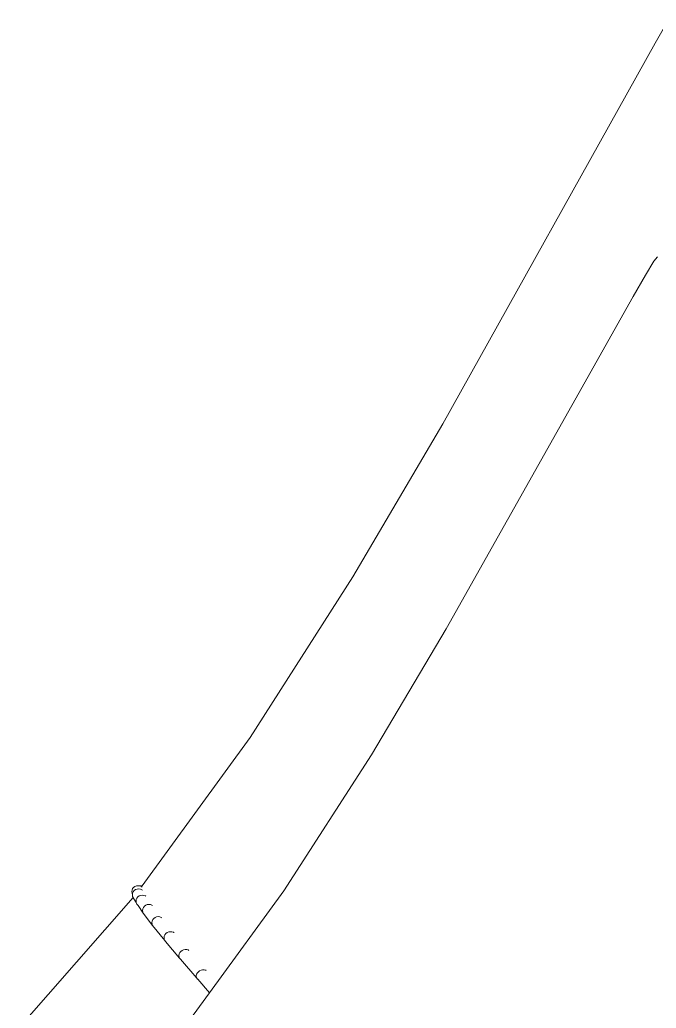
# Model space of a CAD drawing. Header units: millimetres. Extents: x 7998 to 72132, y -12523 to 5591.
# Drawn here: x 64914.07 to 64929.02, y -7700.54 to -7677.3 of the extents above; entities that cross this region are included whole.
import ezdxf

# ---------------------------------------------------------------- set-up
doc = ezdxf.new("R2010")
doc.units = ezdxf.units.MM
doc.layers.add('Xray_Furniture Temporary', color=23, linetype='Continuous', lineweight=15)

msp = doc.modelspace()

# ---------------------------------------------------------------- linework, layer by layer
at = {"layer": 'Xray_Furniture Temporary', "lineweight": 0}
for p, q in [((64928.996, -7677.851), (64929.305, -7677.302)), ((64924.001, -7686.799), (64928.996, -7677.851)), ((64928.963, -7682.979), (64928.765, -7683.303)), ((64929.044, -7682.877), (64928.963, -7682.979)), ((64928.765, -7683.303), (64928.479, -7683.809)), ((64924.085, -7691.624), (64928.479, -7683.809)), ((64924.001, -7686.799), (64921.891, -7690.399)), ((64921.891, -7690.399), (64919.482, -7694.173)), ((64922.331, -7694.585), (64924.085, -7691.624)), ((64919.482, -7694.173), (64916.943, -7697.667)), ((64920.269, -7697.778), (64922.331, -7694.585)), ((64916.705, -7697.764), (64916.7, -7697.801)), ((64916.7, -7697.801), (64916.705, -7697.838)), ((64916.719, -7697.73), (64916.705, -7697.764)), ((64916.705, -7697.838), (64916.708, -7697.844)), ((64916.708, -7697.844), (64916.714, -7697.875)), ((64916.719, -7697.839), (64916.714, -7697.875)), ((64916.714, -7697.875), (64916.719, -7697.912)), ((64916.743, -7697.701), (64916.719, -7697.73)), ((64916.733, -7697.805), (64916.719, -7697.839)), ((64916.757, -7697.776), (64916.733, -7697.805)), ((64916.773, -7697.679), (64916.743, -7697.701)), ((64916.787, -7697.754), (64916.757, -7697.776)), ((64916.809, -7697.665), (64916.773, -7697.679)), ((64916.823, -7697.74), (64916.787, -7697.754)), ((64916.848, -7697.661), (64916.809, -7697.665)), ((64916.862, -7697.736), (64916.823, -7697.74)), ((64916.887, -7697.667), (64916.848, -7697.661)), ((64916.901, -7697.741), (64916.862, -7697.736)), ((64916.905, -7697.661), (64916.887, -7697.667)), ((64916.923, -7697.682), (64916.887, -7697.667)), ((64916.937, -7697.756), (64916.901, -7697.741)), ((64916.943, -7697.667), (64916.905, -7697.661)), ((64916.933, -7697.69), (64916.923, -7697.682)), ((64916.933, -7697.69), (64916.926, -7697.699)), ((64916.943, -7697.667), (64916.933, -7697.69)), ((64916.947, -7697.764), (64916.937, -7697.756)), ((64916.947, -7697.669), (64916.943, -7697.667)), ((64918.525, -7700.18), (64920.269, -7697.778)), ((64914.068, -7700.976), (64916.733, -7697.936)), ((64916.719, -7697.912), (64916.733, -7697.936)), ((64916.733, -7697.936), (64916.735, -7697.947)), ((64916.735, -7697.947), (64916.75, -7697.966)), ((64916.75, -7697.966), (64916.803, -7698.059)), ((64916.803, -7697.986), (64916.798, -7698.022)), ((64916.798, -7698.022), (64916.803, -7698.059)), ((64916.817, -7697.952), (64916.803, -7697.986)), ((64916.803, -7698.059), (64916.818, -7698.093)), ((64916.841, -7697.923), (64916.817, -7697.952)), ((64916.818, -7698.093), (64916.842, -7698.122)), ((64916.872, -7697.901), (64916.841, -7697.923)), ((64916.907, -7697.888), (64916.872, -7697.901)), ((64916.946, -7697.883), (64916.907, -7697.888)), ((64916.984, -7697.888), (64916.946, -7697.883)), ((64917.02, -7697.903), (64916.984, -7697.888)), ((64917.032, -7697.911), (64917.02, -7697.903)), ((64917.06, -7698.106), (64917.025, -7698.12)), ((64917.098, -7698.101), (64917.06, -7698.106)), ((64917.136, -7698.106), (64917.098, -7698.101)), ((64917.172, -7698.119), (64917.136, -7698.106)), ((64916.842, -7698.122), (64916.852, -7698.13)), ((64916.852, -7698.13), (64916.97, -7698.31)), ((64916.956, -7698.205), (64916.95, -7698.241)), ((64916.95, -7698.241), (64916.955, -7698.276)), ((64916.955, -7698.276), (64916.97, -7698.31)), ((64916.971, -7698.171), (64916.956, -7698.205)), ((64916.97, -7698.31), (64917.188, -7698.595)), ((64916.994, -7698.142), (64916.971, -7698.171)), ((64917.025, -7698.12), (64916.994, -7698.142)), ((64917.184, -7698.128), (64917.172, -7698.119)), ((64917.176, -7698.492), (64917.17, -7698.528)), ((64917.17, -7698.528), (64917.175, -7698.563)), ((64917.175, -7698.563), (64917.188, -7698.595)), ((64917.191, -7698.459), (64917.176, -7698.492)), ((64917.215, -7698.431), (64917.191, -7698.459)), ((64917.245, -7698.408), (64917.215, -7698.431)), ((64917.281, -7698.394), (64917.245, -7698.408)), ((64917.318, -7698.388), (64917.281, -7698.394)), ((64917.356, -7698.392), (64917.318, -7698.388)), ((64917.39, -7698.405), (64917.356, -7698.392)), ((64917.404, -7698.414), (64917.39, -7698.405)), ((64917.188, -7698.595), (64917.473, -7698.948)), ((64917.502, -7698.787), (64917.479, -7698.815)), ((64917.533, -7698.764), (64917.502, -7698.787)), ((64917.568, -7698.749), (64917.533, -7698.764)), ((64917.605, -7698.743), (64917.568, -7698.749)), ((64917.641, -7698.745), (64917.605, -7698.743)), ((64917.675, -7698.757), (64917.641, -7698.745)), ((64917.675, -7698.757), (64917.684, -7698.761)), ((64917.689, -7698.767), (64917.684, -7698.761)), ((64917.463, -7698.848), (64917.457, -7698.882)), ((64917.457, -7698.882), (64917.46, -7698.916)), ((64917.46, -7698.916), (64917.473, -7698.948)), ((64917.479, -7698.815), (64917.463, -7698.848)), ((64917.473, -7698.948), (64917.494, -7698.974)), ((64917.82, -7699.363), (64917.494, -7698.974)), ((64917.813, -7699.266), (64917.806, -7699.3)), ((64917.829, -7699.234), (64917.813, -7699.266)), ((64917.853, -7699.206), (64917.829, -7699.234)), ((64917.883, -7699.183), (64917.853, -7699.206)), ((64917.917, -7699.167), (64917.883, -7699.183)), ((64917.954, -7699.16), (64917.917, -7699.167)), ((64917.989, -7699.162), (64917.954, -7699.16)), ((64918.022, -7699.172), (64917.989, -7699.162)), ((64918.022, -7699.172), (64918.03, -7699.174)), ((64918.037, -7699.182), (64918.03, -7699.174)), ((64917.806, -7699.3), (64917.808, -7699.333)), ((64917.808, -7699.333), (64917.82, -7699.363)), ((64917.82, -7699.363), (64917.84, -7699.388)), ((64918.226, -7699.836), (64917.84, -7699.388)), ((64918.239, -7699.712), (64918.222, -7699.743)), ((64918.263, -7699.684), (64918.239, -7699.712)), ((64918.293, -7699.661), (64918.263, -7699.684)), ((64918.326, -7699.645), (64918.293, -7699.661)), ((64918.362, -7699.636), (64918.326, -7699.645)), ((64918.396, -7699.637), (64918.362, -7699.636)), ((64918.428, -7699.645), (64918.396, -7699.637)), ((64918.428, -7699.645), (64918.435, -7699.646)), ((64918.443, -7699.655), (64918.435, -7699.646)), ((64918.222, -7699.743), (64918.214, -7699.776)), ((64918.214, -7699.776), (64918.215, -7699.808)), ((64918.215, -7699.808), (64918.226, -7699.836)), ((64918.226, -7699.836), (64918.244, -7699.859)), ((64918.244, -7699.859), (64918.248, -7699.861)), ((64918.525, -7700.18), (64918.248, -7699.861)), ((64917.992, -7700.907), (64918.525, -7700.18))]:
    msp.add_line(p, q, dxfattribs=at)

doc.saveas('drawing.dxf')
